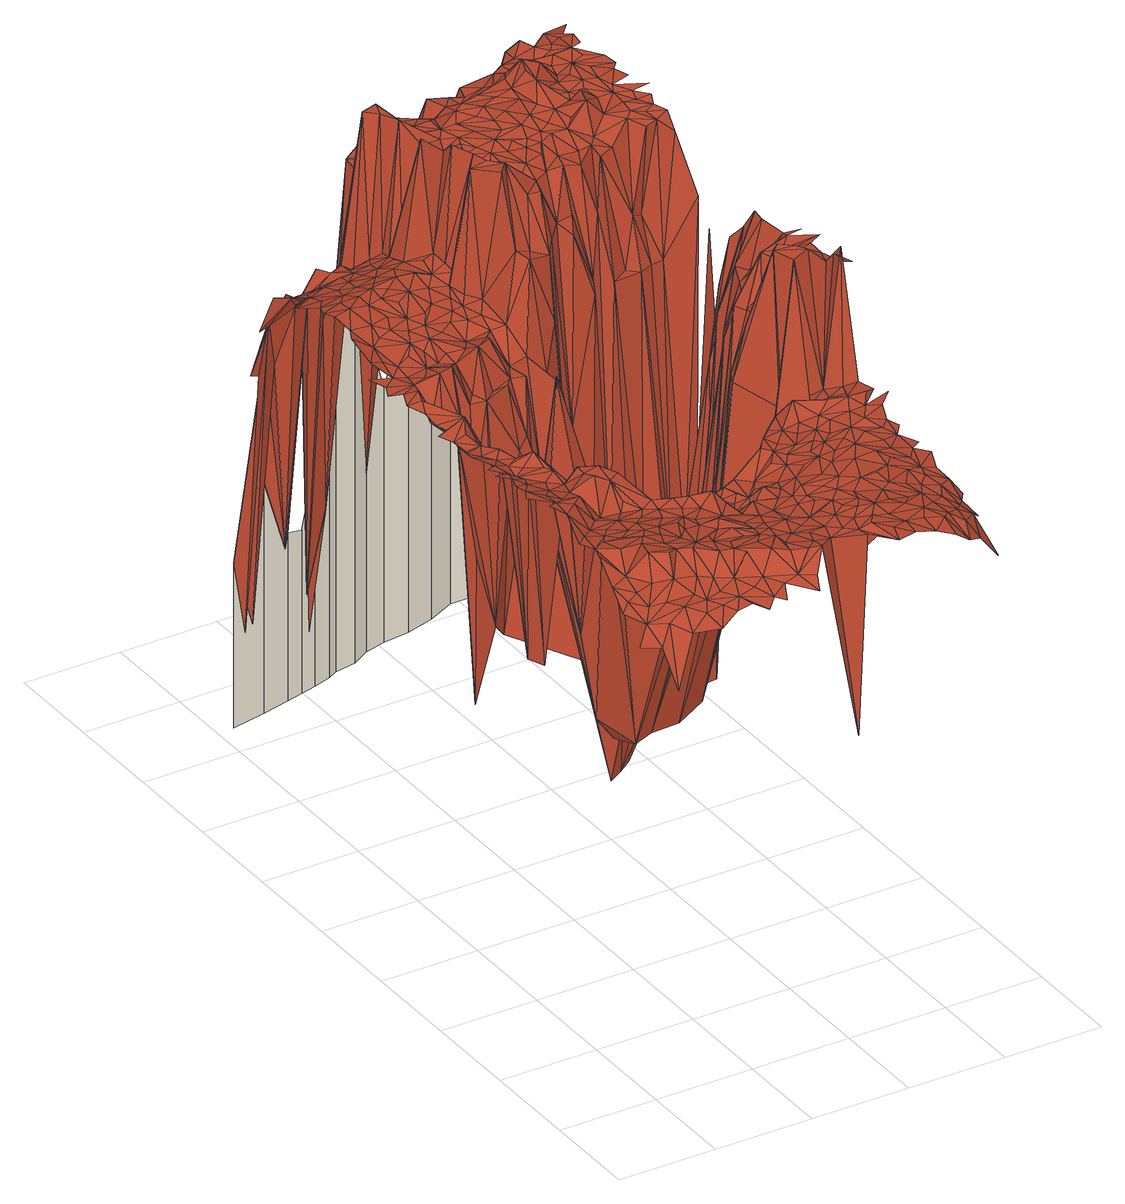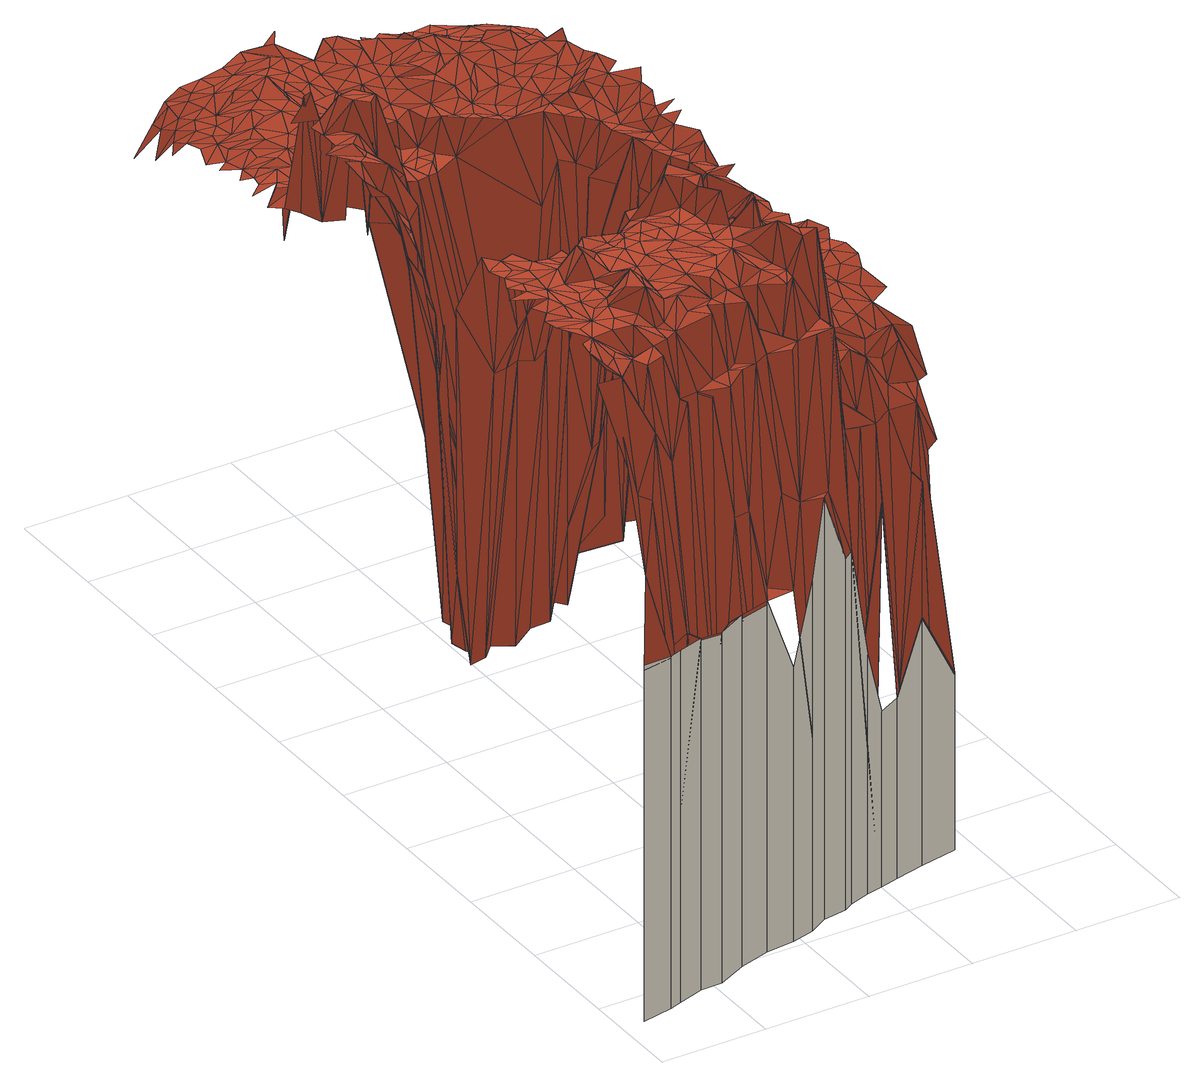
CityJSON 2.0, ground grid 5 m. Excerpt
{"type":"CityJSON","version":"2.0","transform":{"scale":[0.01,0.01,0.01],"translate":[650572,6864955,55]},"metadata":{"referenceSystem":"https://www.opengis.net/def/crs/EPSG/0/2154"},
"CityObjects":{
"building1":{"type":"Building","geometry":[{"type":"MultiSurface","lod":"2","boundaries":[[[0,1,2]],[[3,0,4]],[[5,6,2]],[[6,0,2]],[[7,3,4]],[[0,8,4]],[[9,6,5]],[[10,7,4]],[[8,0,11]],[[0,6,12]],[[8,10,4]],[[7,13,14]],[[0,12,11]],[[13,7,10]],[[12,6,9]],[[13,15,14]],[[10,8,16]],[[13,10,16]],[[17,15,18]],[[19,8,11]],[[15,13,20]],[[12,9,21]],[[8,19,16]],[[9,22,21]],[[23,17,18]],[[15,20,24]],[[12,25,11]],[[26,13,16]],[[15,27,18]],[[27,15,24]],[[23,28,29]],[[28,30,31]],[[32,12,21]],[[20,13,33]],[[25,19,11]],[[34,23,18]],[[19,26,16]],[[13,26,33]],[[32,25,12]],[[22,35,21]],[[28,23,36]],[[27,34,18]],[[36,23,34]],[[30,28,37]],[[38,27,24]],[[20,39,24]],[[30,40,41]],[[26,19,42]],[[35,32,21]],[[43,35,22]],[[19,25,44]],[[40,45,41]],[[28,46,37]],[[45,47,48]],[[25,32,44]],[[34,27,49]],[[39,20,33]],[[39,38,24]],[[50,26,42]],[[26,50,33]],[[30,37,51]],[[28,36,52]],[[19,50,42]],[[36,34,53]],[[40,30,51]],[[46,28,52]],[[54,47,55]],[[50,19,44]],[[56,27,38]],[[35,57,32]],[[27,56,49]],[[45,40,58]],[[37,46,51]],[[57,35,43]],[[47,45,58]],[[32,59,44]],[[32,57,60]],[[59,32,60]],[[36,53,52]],[[50,61,33]],[[61,39,33]],[[62,34,49]],[[47,63,55]],[[53,34,62]],[[64,46,52]],[[65,57,43]],[[63,47,58]],[[66,67,55]],[[39,68,38]],[[66,69,67]],[[46,64,51]],[[70,50,44]],[[68,56,38]],[[40,71,58]],[[71,40,51]],[[59,70,44]],[[56,62,49]],[[63,72,55]],[[53,73,52]],[[39,61,74]],[[75,69,76]],[[57,77,60]],[[77,59,60]],[[57,65,78]],[[71,63,58]],[[50,79,61]],[[69,66,80]],[[73,64,52]],[[72,66,55]],[[69,81,76]],[[68,39,74]],[[81,69,80]],[[79,50,70]],[[73,53,62]],[[70,59,82]],[[64,83,51]],[[61,84,74]],[[56,68,85]],[[86,57,78]],[[72,63,87]],[[62,56,85]],[[59,77,82]],[[83,71,51]],[[77,57,88]],[[81,75,76]],[[79,84,61]],[[63,71,89]],[[57,86,88]],[[79,70,82]],[[64,73,90]],[[63,91,87]],[[80,66,92]],[[75,93,94]],[[66,72,95]],[[96,68,74]],[[75,81,97]],[[81,80,92]],[[68,96,85]],[[91,63,89]],[[83,64,98]],[[93,99,94]],[[84,96,74]],[[71,83,89]],[[73,62,100]],[[77,101,82]],[[64,90,98]],[[102,72,87]],[[66,95,92]],[[103,62,85]],[[104,77,88]],[[105,79,82]],[[72,102,95]],[[93,75,97]],[[86,104,88]],[[99,93,106]],[[101,77,107]],[[84,79,108]],[[91,102,87]],[[101,105,82]],[[73,109,90]],[[77,104,107]],[[110,81,92]],[[93,111,106]],[[112,111,113]],[[97,81,114]],[[102,91,89]],[[109,73,100]],[[79,105,115]],[[116,83,98]],[[86,117,118]],[[96,119,85]],[[84,120,96]],[[83,121,89]],[[95,122,92]],[[62,123,100]],[[104,101,107]],[[111,93,113]],[[103,123,62]],[[104,86,118]],[[90,109,98]],[[81,110,114]],[[105,101,124]],[[119,103,85]],[[95,102,125]],[[126,112,113]],[[120,84,108]],[[93,97,114]],[[122,110,92]],[[121,102,89]],[[112,126,127]],[[83,116,128]],[[79,129,108]],[[122,95,125]],[[130,79,115]],[[131,109,100]],[[121,83,128]],[[101,104,132]],[[113,93,133]],[[134,116,98]],[[109,134,98]],[[123,131,100]],[[135,136,127]],[[105,130,115]],[[136,135,137]],[[138,139,137]],[[79,130,129]],[[123,109,131]],[[105,124,140]],[[141,126,113]],[[142,104,118]],[[110,122,143]],[[120,144,96]],[[144,119,96]],[[145,93,114]],[[110,146,114]],[[126,135,127]],[[102,121,147]],[[102,148,125]],[[116,134,128]],[[149,113,133]],[[101,132,150]],[[119,151,103]],[[101,152,124]],[[151,123,103]],[[133,93,145]],[[104,142,132]],[[144,120,108]],[[153,102,147]],[[109,154,134]],[[155,122,125]],[[130,105,156]],[[149,141,113]],[[146,110,143]],[[109,123,157]],[[129,144,108]],[[105,140,156]],[[135,138,137]],[[102,153,158]],[[122,155,143]],[[134,154,128]],[[126,141,159]],[[160,142,118]],[[154,109,157]],[[146,145,114]],[[135,126,159]],[[152,101,150]],[[161,138,162]],[[149,133,145]],[[148,155,125]],[[148,102,158]],[[144,151,119]],[[161,163,164]],[[165,121,128]],[[123,151,157]],[[155,146,143]],[[124,152,140]],[[163,161,162]],[[154,166,128]],[[132,142,167]],[[144,129,168]],[[129,130,169]],[[121,165,147]],[[138,135,170]],[[142,160,171]],[[165,153,147]],[[163,172,164]],[[146,173,145]],[[173,149,145]],[[154,157,174]],[[138,175,162]],[[151,144,176]],[[146,155,177]],[[132,178,150]],[[166,165,128]],[[141,179,159]],[[140,152,156]],[[141,149,180]],[[153,165,158]],[[179,135,159]],[[166,154,174]],[[181,155,148]],[[182,130,156]],[[157,151,183]],[[175,138,170]],[[142,184,167]],[[178,132,167]],[[175,163,162]],[[135,185,170]],[[129,186,168]],[[130,182,169]],[[149,173,187]],[[173,146,177]],[[151,176,183]],[[181,148,158]],[[155,188,177]],[[186,129,169]],[[155,181,188]],[[189,144,168]],[[178,152,150]],[[190,142,171]],[[184,191,167]],[[185,135,179]],[[192,149,187]],[[152,182,156]],[[179,141,180]],[[165,181,158]],[[165,166,193]],[[176,144,189]],[[191,178,167]],[[142,190,184]],[[149,192,180]],[[172,194,195]],[[172,163,196]],[[194,197,195]],[[173,192,187]],[[198,175,170]],[[169,182,199]],[[186,189,168]],[[176,200,183]],[[185,198,170]],[[191,184,201]],[[186,169,199]],[[163,202,196]],[[194,172,196]],[[152,178,203]],[[182,152,203]],[[175,204,163]],[[157,205,174]],[[206,197,207]],[[200,176,189]],[[208,178,191]],[[198,185,179]],[[205,157,183]],[[197,194,207]],[[184,190,201]],[[209,179,180]],[[175,198,210]],[[163,204,202]],[[206,211,212]],[[208,191,201]],[[192,213,180]],[[181,165,214]],[[178,208,203]],[[182,215,199]],[[166,174,216]],[[214,165,193]],[[217,192,173]],[[204,175,210]],[[209,198,179]],[[215,182,203]],[[193,166,216]],[[202,218,196]],[[213,209,180]],[[200,205,183]],[[219,173,177]],[[186,220,189]],[[220,200,189]],[[188,219,177]],[[211,221,212]],[[222,186,199]],[[223,194,196]],[[198,209,224]],[[198,204,210]],[[204,218,202]],[[225,206,207]],[[226,208,201]],[[190,227,201]],[[206,225,211]],[[213,192,217]],[[215,222,199]],[[188,181,228]],[[208,229,203]],[[194,230,207]],[[231,232,233]],[[186,234,235]],[[220,186,235]],[[218,236,196]],[[229,215,203]],[[186,222,234]],[[209,213,237]],[[200,220,205]],[[238,198,224]],[[221,232,231]],[[204,198,239]],[[227,226,201]],[[236,223,196]],[[174,205,216]],[[227,190,240]],[[209,238,224]],[[198,241,239]],[[233,232,242]],[[230,194,223]],[[225,221,211]],[[219,217,173]],[[241,198,238]],[[181,214,243]],[[214,193,216]],[[218,204,244]],[[229,208,245]],[[215,229,222]],[[230,225,207]],[[238,209,237]],[[208,226,246]],[[232,247,242]],[[213,248,237]],[[232,221,249]],[[245,208,246]],[[248,213,217]],[[234,250,235]],[[251,252,242]],[[250,220,235]],[[220,253,205]],[[218,254,236]],[[204,239,255]],[[251,256,252]],[[257,221,225]],[[239,241,255]],[[226,227,246]],[[254,218,244]],[[234,222,258]],[[204,255,244]],[[259,181,243]],[[236,254,223]],[[260,251,261]],[[262,227,240]],[[253,220,250]],[[256,251,260]],[[241,238,263]],[[264,238,237]],[[222,229,265]],[[247,232,266]],[[267,230,223]],[[221,268,249]],[[250,234,258]],[[268,221,257]],[[255,241,263]],[[269,251,242]],[[230,267,225]],[[254,270,223]],[[248,264,237]],[[271,229,245]],[[270,267,223]],[[181,259,228]],[[247,272,242]],[[251,273,261]],[[232,249,274]],[[227,275,246]],[[229,276,265]],[[219,248,217]],[[257,225,277]],[[258,222,265]],[[229,271,276]],[[278,227,262]],[[272,269,242]],[[271,245,246]],[[262,279,280]],[[255,281,244]],[[205,253,282]],[[227,278,275]],[[225,267,277]],[[281,254,244]],[[283,214,216]],[[205,282,216]],[[214,283,243]],[[253,250,284]],[[188,228,285]],[[270,254,286]],[[238,264,287]],[[288,250,258]],[[232,289,266]],[[238,290,263]],[[249,268,274]],[[272,247,266]],[[291,253,284]],[[273,292,261]],[[272,251,269]],[[293,294,292,261]],[[289,232,274]],[[264,248,287]],[[290,255,263]],[[268,257,295]],[[253,291,282]],[[267,270,296]],[[251,297,273]],[[295,257,277]],[[275,298,246]],[[281,255,299]],[[276,300,265]],[[298,271,246]],[[238,287,290]],[[276,271,300]],[[267,301,277]],[[283,259,243]],[[254,281,302]],[[303,258,265]],[[287,248,304]],[[305,278,262]],[[305,262,280]],[[306,283,216]],[[275,278,307]],[[248,219,308]],[[309,270,286]],[[310,250,288]],[[303,288,258]],[[250,310,284]],[[254,309,286]],[[282,306,216]],[[270,309,296]],[[268,311,274]],[[273,297,312]],[[289,272,266]],[[298,275,307]],[[313,291,284]],[[268,295,311]],[[271,298,314]],[[248,315,304]],[[251,272,316]],[[299,255,317]],[[297,251,316]],[[292,273,312]],[[278,305,318]],[[309,254,302]],[[282,291,319]],[[255,290,317]],[[267,296,320]],[[300,321,265]],[[322,295,277]],[[301,322,277]],[[259,283,323]],[[324,281,299]],[[321,303,265]],[[301,267,320]],[[325,278,318]],[[291,313,319]],[[315,248,308]],[[278,325,307]],[[283,306,323]],[[271,326,300]],[[288,303,327]],[[281,328,302]],[[306,282,319]],[[310,313,284]],[[329,271,314]],[[310,288,327]],[[290,287,317]],[[330,289,274]],[[228,259,285]],[[331,287,304]],[[318,305,332]],[[272,289,333]],[[296,309,320]],[[311,330,274]],[[297,334,312]],[[335,298,307]],[[298,329,314]],[[326,271,329]],[[313,310,319]],[[324,299,317]],[[272,336,316]],[[295,330,311]],[[328,309,302]],[[295,322,337]],[[334,292,312]],[[281,324,338]],[[322,301,320]],[[334,297,316]],[[339,321,300]],[[328,281,338]],[[340,259,323]],[[341,306,319]],[[326,339,300]],[[336,272,333]],[[330,295,337]],[[315,331,304]],[[298,335,342]],[[303,343,327]],[[329,298,342]],[[287,331,344]],[[303,321,343]],[[259,340,285]],[[219,345,308]],[[310,341,319]],[[287,346,317]],[[346,287,344]],[[343,310,327]],[[289,330,333]],[[325,347,307]],[[305,348,332]],[[349,325,318]],[[350,315,308]],[[347,335,307]],[[349,318,332]],[[339,326,329]],[[321,339,351]],[[306,352,323]],[[309,328,353]],[[309,354,320]],[[292,334,355]],[[356,324,317]],[[294,357,355,292]],[[322,358,337]],[[336,359,316]],[[360,306,341]],[[350,331,315]],[[361,322,320]],[[359,334,316]],[[362,310,363]],[[363,310,364]],[[310,343,364]],[[310,362,341]],[[335,365,342]],[[358,330,337]],[[365,329,342]],[[347,325,366]],[[321,367,343]],[[324,356,338]],[[354,309,353]],[[339,329,368]],[[330,369,333]],[[367,321,351]],[[370,336,333]],[[352,340,323]],[[325,349,366]],[[339,371,351]],[[331,372,344]],[[373,328,338]],[[358,322,361]],[[335,347,365]],[[348,349,332]],[[372,346,344]],[[352,306,360]],[[346,374,317]],[[328,373,353]],[[374,356,317]],[[331,350,375]],[[371,339,368]],[[340,376,285]],[[329,365,368]],[[334,359,355]],[[370,359,336]],[[362,363,364]],[[377,350,308]],[[369,378,333]],[[343,367,364]],[[330,358,379]],[[354,380,320]],[[380,361,320]],[[369,330,379]],[[378,370,333]],[[356,381,338]],[[365,347,382]],[[383,345,285]],[[372,331,375]],[[376,383,285]],[[381,373,338]],[[350,384,375]],[[365,382,368]],[[372,374,346]],[[380,354,353]],[[345,377,308]],[[371,385,351]],[[352,376,340]],[[386,347,366]],[[387,367,351]],[[388,349,348]],[[373,389,353]],[[390,358,361]],[[356,374,391]],[[381,356,391]],[[392,362,364]],[[362,393,341]],[[378,369,394]],[[350,377,384]],[[385,371,368]],[[367,392,364]],[[393,360,341]],[[359,370,395]],[[382,347,396]],[[389,380,353]],[[359,397,355]],[[373,381,389]],[[398,369,379]],[[385,387,351]],[[370,378,395]],[[380,390,361]],[[349,399,366]],[[374,372,400]],[[358,401,379]],[[362,392,402]],[[403,347,386]],[[404,372,375]],[[383,376,405]],[[369,398,394]],[[347,403,396]],[[382,406,368]],[[384,404,375]],[[359,407,408]],[[357,409,410,355]],[[411,358,390]],[[391,374,400]],[[349,388,412]],[[389,381,413]],[[376,352,414]],[[383,415,345]],[[397,359,408]],[[392,367,416]],[[401,358,411]],[[407,359,417]],[[418,362,402]],[[406,385,368]],[[415,383,405]],[[417,359,395]],[[372,419,400]],[[420,381,391]],[[421,352,360]],[[401,398,379]],[[399,386,366]],[[390,380,422]],[[372,404,419]],[[406,382,396]],[[381,420,413]],[[399,349,412]],[[380,389,423]],[[424,378,394]],[[425,404,384]],[[377,425,384]],[[426,367,387]],[[376,427,405]],[[378,424,395]],[[420,391,400]],[[418,393,362]],[[415,377,345]],[[414,352,421]],[[392,418,402]],[[401,411,390]],[[376,414,428]],[[429,389,413]],[[367,426,416]],[[380,430,422]],[[408,407,431]],[[385,432,387]],[[398,424,394]],[[433,380,423]],[[430,390,422]],[[434,403,386]],[[427,415,405]],[[398,401,435]],[[403,434,396]],[[393,436,360]],[[388,437,412]],[[389,429,423]],[[430,380,433]],[[407,417,431]],[[427,376,428]],[[420,429,413]],[[438,418,392]],[[426,392,416]],[[401,390,439]],[[419,440,400]],[[424,417,395]],[[441,420,400]],[[442,421,360]],[[437,388,443]],[[426,438,392]],[[444,397,408]],[[445,406,396]],[[390,430,439]],[[377,415,446]],[[404,447,419]],[[432,426,387]],[[409,448,449,410]],[[385,406,450]],[[436,442,360]],[[437,399,412]],[[447,404,425]],[[414,451,428]],[[398,435,452]],[[397,444,453]],[[444,408,431]],[[451,414,421]],[[440,441,400]],[[424,398,452]],[[432,385,450]],[[429,420,454]],[[393,418,436]],[[401,455,435]],[[406,445,456]],[[447,425,457]],[[418,438,458]],[[417,444,431]],[[455,401,459]],[[460,440,419]],[[420,441,454]],[[461,415,427]],[[401,462,459]],[[399,463,386]],[[447,460,419]],[[426,464,438]],[[462,401,439]],[[430,433,465]],[[429,466,423]],[[466,433,423]],[[467,427,428]],[[463,434,386]],[[434,463,396]],[[468,437,443]],[[417,424,469]],[[418,470,436]],[[415,461,446]],[[463,445,396]],[[470,418,458]],[[471,399,437]],[[444,417,469]],[[442,451,421]],[[451,467,428]],[[435,455,452]],[[426,432,472]],[[377,473,425]],[[474,406,456]],[[433,466,465]],[[439,430,475]],[[476,429,454]],[[464,477,438]],[[466,429,478]],[[438,477,458]],[[468,471,437]],[[399,471,479]],[[406,474,450]],[[462,455,459]],[[427,467,480]],[[441,440,481]],[[453,444,482]],[[461,427,480]],[[473,377,446]],[[429,476,478]],[[441,476,454]],[[483,424,452]],[[425,473,457]],[[463,399,479]],[[430,465,475]],[[445,474,456]],[[426,484,464]],[[424,483,469]],[[485,442,436]],[[470,486,436]],[[462,439,475]],[[445,463,487]],[[486,470,458]],[[440,460,488]],[[448,489,490,449]],[[455,483,452]],[[476,441,481]],[[484,426,472]],[[491,432,450]],[[471,468,492]],[[467,451,493]],[[494,444,469]],[[495,447,457]],[[432,491,472]],[[486,485,436]],[[451,442,496]],[[484,477,464]],[[465,466,497]],[[498,466,478]],[[499,461,480]],[[447,500,460]],[[444,494,482]],[[467,493,480]],[[461,473,446]],[[445,487,501]],[[502,486,458]],[[471,503,479]],[[440,504,481]],[[476,498,478]],[[468,505,492]],[[455,506,483]],[[493,499,480]],[[474,445,501]],[[455,462,507]],[[508,463,479]],[[493,451,496]],[[465,509,475]],[[463,510,487]],[[503,471,492]],[[504,440,488]],[[477,511,458]],[[442,485,512]],[[483,513,469]],[[474,514,450]],[[466,498,497]],[[509,465,497]],[[511,502,458]],[[515,476,481]],[[460,500,488]],[[494,469,516]],[[517,484,472]],[[507,462,475]],[[506,455,518]],[[473,495,457]],[[514,491,450]],[[503,508,479]],[[518,455,519]],[[510,463,508]],[[491,517,472]],[[484,511,477]],[[520,447,495]],[[485,486,512]],[[500,447,520]],[[487,510,501]],[[455,507,519]],[[506,513,483]],[[461,499,521]],[[504,515,481]],[[489,522,523,490]],[[496,442,524]],[[469,513,516]],[[498,476,525]],[[486,502,526]],[[494,527,482]],[[474,528,514]],[[505,529,492]],[[529,503,492]],[[509,530,475]],[[499,493,531]],[[511,484,532]],[[500,504,488]],[[493,496,533]],[[461,534,473]],[[535,442,512]],[[502,511,526]],[[498,536,497]],[[503,537,508]],[[510,508,538]],[[527,539,482]],[[486,540,512]],[[540,486,526]],[[541,484,517]],[[542,507,475]],[[442,535,524]],[[543,476,515]],[[536,509,497]],[[544,506,518]],[[484,541,532]],[[545,498,525]],[[510,546,501]],[[547,474,501]],[[548,494,516]],[[474,547,528]],[[530,542,475]],[[549,491,514]],[[504,550,515]],[[513,506,551]],[[541,517,491]],[[552,518,519]],[[527,494,553]],[[537,503,529]],[[476,543,525]],[[508,537,538]],[[536,498,545]],[[531,493,533]],[[546,510,538]],[[507,552,519]],[[530,509,554]],[[504,500,555]],[[534,461,556]],[[494,548,553]],[[506,544,557]],[[529,505,558]],[[551,506,557]],[[461,521,556]],[[473,559,495]],[[560,520,495]],[[528,561,514]],[[562,511,532]],[[560,500,520]],[[513,548,516]],[[511,563,526]],[[552,544,518]],[[550,504,555]],[[509,536,554]],[[541,491,564]],[[542,552,507]],[[546,547,501]],[[550,543,515]],[[563,540,526]],[[499,565,521]],[[491,549,566]],[[499,531,565]],[[564,491,566]],[[522,567,568,523]],[[561,549,514]],[[542,530,554]],[[541,562,532]],[[496,569,533]],[[527,568,539]],[[569,496,524]],[[563,511,562]],[[537,570,538]],[[500,571,555]],[[559,572,495]],[[547,561,528]],[[513,551,573]],[[574,545,525]],[[572,560,495]],[[559,473,575]],[[540,576,512]],[[473,534,575]],[[577,546,538]],[[548,513,573]],[[537,529,578]],[[536,545,574]],[[544,552,579]],[[544,580,557]],[[580,551,557]],[[569,531,533]],[[543,574,525]],[[581,550,555]],[[577,547,546]],[[570,577,538]],[[570,537,578]],[[500,560,582]],[[540,563,583]],[[571,500,582]],[[560,572,584]],[[552,542,585]],[[571,581,555]],[[581,543,550]],[[586,569,524]],[[587,542,554]],[[536,587,554]],[[588,541,564]],[[562,541,589]],[[590,535,512]],[[563,562,589]],[[591,527,553]],[[536,574,592]],[[551,580,573]],[[535,593,524]],[[540,583,576]],[[549,561,594]],[[559,595,572]],[[547,577,596]],[[531,569,565]],[[548,591,553]],[[597,560,584]],[[595,559,575]],[[534,598,575]],[[561,547,594]],[[593,586,524]],[[598,534,599]],[[544,579,600]],[[549,601,566]],[[579,552,600]],[[601,564,566]],[[576,590,512]],[[602,552,585]],[[587,536,592]],[[577,570,603]],[[591,568,527]],[[521,604,556]],[[541,605,589]],[[572,606,584]],[[605,541,588]],[[542,587,585]],[[607,534,556]],[[580,544,600]],[[565,604,521]],[[534,607,599]],[[581,571,608]],[[548,573,609]],[[543,610,574]],[[560,597,582]],[[601,588,564]],[[601,549,594]],[[581,610,543]],[[552,602,611]],[[547,596,612]],[[569,586,613]],[[563,614,583]],[[606,597,584]],[[591,548,615]],[[598,595,575]],[[614,563,589]],[[595,606,572]],[[593,535,616]],[[573,580,609]],[[574,617,592]],[[567,618,619,568]],[[535,590,616]],[[547,612,594]],[[552,611,600]],[[548,620,615]],[[607,598,599]],[[565,569,621]],[[604,607,556]],[[622,571,582]],[[623,587,592]],[[608,571,622]],[[576,583,624]],[[568,591,625]],[[590,576,626]],[[580,600,609]],[[620,548,609]],[[605,627,589]],[[628,602,585]],[[629,605,588]],[[604,565,621]],[[617,623,592]],[[574,610,630]],[[595,598,631]],[[581,608,632]],[[633,569,613]],[[587,628,585]],[[617,574,630]],[[590,593,616]],[[576,634,626]],[[593,635,586]],[[586,635,613]],[[601,629,588]],[[583,614,624]],[[569,633,621]],[[601,594,636]],[[610,581,637]],[[606,638,597]],[[620,591,615]],[[639,606,595]],[[627,614,589]],[[597,640,582]],[[598,607,641]],[[611,602,642]],[[634,576,624]],[[639,595,631]],[[587,623,643]],[[607,604,644]],[[637,581,632]],[[634,590,626]],[[600,645,609]],[[627,605,646]],[[598,647,631]],[[605,629,646]],[[648,602,628]],[[602,648,642]],[[629,601,649]],[[623,617,643]],[[611,645,600]],[[640,622,582]],[[638,606,650]],[[638,640,597]],[[606,639,650]],[[647,598,641]],[[635,633,613]],[[593,590,651]],[[610,652,630]],[[635,593,653]],[[608,654,632]],[[655,620,609]],[[656,591,620]],[[654,608,622]],[[614,657,624]],[[593,658,653]],[[652,617,630]],[[625,591,659]],[[614,627,660]],[[645,655,609]],[[587,661,628]],[[647,639,631]],[[662,604,621]],[[617,652,643]],[[663,610,637]],[[661,587,643]],[[658,593,651]],[[652,610,663]],[[590,634,651]],[[607,664,641]],[[645,611,665]],[[618,666,667,619]],[[604,662,644]],[[591,656,659]],[[633,635,668]],[[664,607,644]],[[669,634,624]],[[658,635,653]],[[654,637,632]],[[614,669,657]],[[670,611,642]],[[657,669,624]],[[633,671,621]],[[640,654,622]],[[672,638,650]],[[672,640,638]],[[656,620,673]],[[620,655,673]],[[611,670,665]],[[661,648,628]],[[648,670,642]],[[639,647,674]],[[639,675,650]],[[664,676,641]],[[671,633,668]],[[677,614,660]],[[669,614,678]],[[627,646,679]],[[637,654,680]],[[663,637,680]],[[652,681,643]],[[627,677,660]],[[655,645,682]],[[683,647,641]],[[684,645,665]],[[676,683,641]],[[635,685,668]],[[635,658,686]],[[671,662,621]],[[654,640,687]],[[662,664,644]],[[681,661,643]],[[675,672,650]],[[688,652,663]],[[614,677,678]],[[634,689,651]],[[685,635,690]],[[648,661,691]],[[645,684,682]],[[670,648,691]],[[656,692,659]],[[690,635,686]],[[670,684,665]],[[640,672,693]],[[680,654,687]],[[692,656,673]],[[647,683,674]],[[669,694,634]],[[688,681,652]],[[695,639,674]],[[685,671,668]],[[664,683,676]],[[655,696,673]],[[689,634,697]],[[640,698,687]],[[696,655,682]],[[675,639,695]],[[634,694,697]],[[699,658,651]],[[663,680,700]],[[698,640,693]],[[688,663,700]],[[694,669,678]],[[701,664,662]],[[685,690,702]],[[672,703,693]],[[683,664,704]],[[658,699,686]],[[661,681,705]],[[684,706,682]],[[661,705,691]],[[684,670,707]],[[671,685,708]],[[664,701,704]],[[683,709,674]],[[672,675,710]],[[689,699,651]],[[703,672,710]],[[699,690,686]],[[692,711,659]],[[666,712,711,667]],[[662,671,713]],[[681,688,714]],[[715,680,687]],[[685,702,708]],[[709,695,674]],[[716,684,707]],[[696,717,673]],[[718,692,673]],[[719,670,691]],[[705,681,720]],[[717,696,682]],[[698,721,687]],[[706,717,682]],[[701,662,713]],[[722,689,697]],[[680,715,700]],[[717,723,673]],[[702,690,724]],[[681,714,720]],[[714,688,700]],[[723,718,673]],[[684,716,725]],[[693,703,726]],[[698,693,726]],[[727,671,708]],[[670,719,707]],[[728,683,704]],[[706,684,729]],[[690,699,724]],[[705,719,691]],[[699,689,730]],[[709,683,731]],[[701,728,704]],[[721,715,687]],[[671,727,713]],[[732,675,695]],[[717,706,733]],[[692,718,711]],[[721,698,734]],[[675,732,710]],[[701,713,735]],[[715,714,700]],[[684,725,729]],[[736,703,710]],[[737,716,707]],[[733,706,729]],[[683,728,731]],[[732,695,709]],[[728,701,735]],[[702,738,708]],[[739,705,720]],[[703,736,726]],[[740,698,726]],[[698,740,734]],[[714,739,720]],[[723,717,741]],[[718,723,741]],[[719,705,742]],[[711,718,743]],[[744,709,731]],[[717,733,745]],[[738,702,724]],[[719,737,707]],[[738,727,708]],[[725,716,746]],[[715,721,747]],[[715,748,714]],[[705,739,742]],[[744,732,709]],[[713,749,735]],[[727,749,713]],[[716,737,746]],[[750,721,734]],[[732,751,710]],[[751,736,710]],[[739,714,752]],[[717,745,741]],[[737,719,742]],[[736,740,726]],[[753,728,735]],[[721,750,747]],[[718,754,743]],[[754,718,741]],[[714,755,752]],[[748,715,747]],[[728,756,731]],[[749,727,757]],[[748,755,714]],[[740,750,734]],[[749,753,735]],[[758,711,743]],[[759,733,729]],[[712,760,758,711]],[[761,737,742]],[[739,761,742]],[[732,744,762]],[[733,759,745]],[[755,739,752]],[[751,732,762]],[[725,759,729]],[[749,763,753]],[[728,753,764]],[[765,740,736]],[[756,728,764]],[[737,761,766]],[[751,765,736]],[[767,744,731]],[[750,740,768]],[[754,758,743]],[[725,746,769]],[[745,770,741]],[[756,767,731]],[[761,739,771]],[[737,772,746]],[[739,755,771]],[[740,765,768]],[[770,754,741]],[[773,751,762]],[[772,737,766]],[[774,748,747]],[[755,748,775]],[[765,751,776]],[[750,774,747]],[[744,767,762]],[[777,750,768]],[[751,773,776]],[[759,725,769]],[[761,772,766]],[[778,761,771]],[[755,779,771]],[[780,761,778]],[[759,770,745]],[[767,756,764]],[[754,770,781]],[[746,772,769]],[[782,758,754]],[[783,773,762]],[[750,777,784]],[[782,754,781]],[[748,774,775]],[[765,785,768]],[[772,761,786]],[[787,783,762]],[[767,787,762]],[[785,777,768]],[[761,780,788]],[[755,789,779]],[[790,778,771]],[[791,765,776]],[[774,750,784]],[[790,780,778]],[[773,791,776]],[[786,761,788]],[[770,782,781]],[[789,755,775]],[[782,792,758]],[[779,789,771]],[[785,765,793]],[[767,783,787]],[[772,794,769]],[[773,783,795]],[[794,759,769]],[[765,791,793]],[[791,773,795]],[[780,790,788]],[[796,770,759]],[[789,790,771]],[[794,772,797]],[[758,792,798]],[[759,794,799]],[[785,800,777]],[[760,801,798,758]],[[796,782,770]],[[802,772,786]],[[777,800,784]],[[774,803,775]],[[772,802,797]],[[796,759,799]],[[802,786,788]],[[792,782,804]],[[800,774,784]],[[805,785,793]],[[790,789,806]],[[791,795,807]],[[803,808,775]],[[790,809,788]],[[791,805,793]],[[782,796,810]],[[811,794,797]],[[812,789,775]],[[800,803,774]],[[794,811,799]],[[800,785,813]],[[809,790,806]],[[792,804,798]],[[785,805,813]],[[804,782,810]],[[808,812,775]],[[814,802,788]],[[815,796,799]],[[797,802,816]],[[789,812,806]],[[811,797,816]],[[809,814,788]],[[811,815,799]],[[803,800,817]],[[796,815,818]],[[812,809,806]],[[803,819,808]],[[796,820,810]],[[819,803,817]],[[821,800,813]],[[804,822,798]],[[800,821,817]],[[823,802,814]],[[824,812,808]],[[802,823,816]],[[820,804,810]],[[820,796,818]],[[801,825,822,798]],[[815,811,826]],[[827,811,816]],[[809,812,828]],[[809,823,814]],[[819,824,808]],[[821,819,817]],[[811,827,826]],[[812,824,829]],[[812,830,828]],[[822,804,831]],[[823,809,828]],[[804,820,831]],[[818,815,832]],[[830,812,829]],[[823,827,816]],[[833,815,826]],[[819,834,824]],[[820,818,832]],[[824,834,829]],[[835,823,828]],[[815,833,832]],[[830,836,828]],[[827,837,826]],[[838,830,829]],[[820,839,831]],[[836,835,828]],[[823,837,827]],[[840,822,831]],[[841,833,826]],[[839,820,832]],[[836,830,842]],[[825,843,844,822]],[[837,841,826]],[[823,835,845]],[[837,823,846]],[[839,847,831]],[[847,840,831]],[[823,848,846]],[[833,849,832]],[[833,841,850]],[[835,836,845]],[[849,839,832]],[[848,823,845]],[[841,837,850]],[[848,837,846]],[[847,839,851]],[[833,850,852]],[[849,833,852]],[[840,847,851]],[[839,849,852]],[[837,853,850]],[[839,854,851]],[[843,855,856,844]],[[857,837,858]],[[854,839,852]],[[850,853,852]],[[837,857,853]],[[859,840,851]],[[840,859,860]],[[853,857,852]],[[854,859,851]],[[861,854,852]],[[859,854,862]],[[859,863,860]],[[855,864,865,856]]],"semantics":{"surfaces":[{"type":"RoofSurface"},{"type":"WallSurface"}],"values":[0,0,0,0,0,0,0,0,0,0,0,0,0,0,0,0,0,0,0,0,0,0,0,0,0,0,0,0,0,0,0,0,0,0,0,0,0,0,0,0,0,0,0,0,0,0,0,0,0,0,0,0,0,0,0,0,0,0,0,0,0,0,0,0,0,0,0,0,0,0,0,0,0,0,0,0,0,0,0,0,0,0,0,0,0,0,0,0,0,0,0,0,0,0,0,0,0,0,0,0,0,0,0,0,0,0,0,0,0,0,0,0,0,0,0,0,0,0,0,0,0,0,0,0,0,0,0,0,0,0,0,0,0,0,0,0,0,0,0,0,0,0,0,0,0,0,0,0,0,0,0,0,0,0,0,0,0,0,0,0,0,0,0,0,0,0,0,0,0,0,0,0,0,0,0,0,0,0,0,0,0,0,0,0,0,0,0,0,0,0,0,0,0,0,0,0,0,0,0,0,0,0,0,0,0,0,0,0,0,0,0,0,0,0,0,0,0,0,0,0,0,0,0,0,0,0,0,0,0,0,0,0,0,0,0,0,0,0,0,0,0,0,0,0,0,0,0,0,0,0,0,0,0,0,0,0,0,0,0,0,0,0,0,0,0,0,0,0,0,0,0,0,0,0,0,0,0,0,0,0,0,0,0,0,0,0,0,0,0,0,0,0,0,0,0,0,0,0,0,0,0,0,0,0,0,0,0,0,0,0,0,0,0,0,0,0,0,0,0,0,0,0,0,0,0,0,0,0,0,0,0,0,0,0,0,0,0,0,0,0,0,0,0,0,0,0,0,0,0,0,0,0,0,0,0,0,0,0,0,0,0,0,0,0,0,0,0,0,0,0,0,0,0,0,0,0,0,0,0,0,0,0,0,0,0,0,0,0,0,0,0,0,0,0,0,0,0,0,0,0,0,0,0,0,0,0,0,0,0,0,0,0,0,0,0,0,0,0,0,0,0,0,0,0,0,0,0,0,0,0,0,0,0,0,0,0,0,0,0,0,0,0,0,0,0,0,0,0,0,0,0,0,0,0,0,0,0,0,0,0,0,0,0,0,0,0,0,0,0,0,0,0,0,0,0,0,1,0,0,0,0,0,0,0,0,0,0,0,0,0,0,0,0,0,0,0,0,0,0,0,0,0,0,0,0,0,0,0,0,0,0,0,0,0,0,0,0,0,0,0,0,0,0,0,0,0,0,0,0,0,0,0,0,0,0,0,0,0,0,0,0,0,0,0,0,0,0,0,0,0,0,0,0,0,0,0,0,0,0,0,0,0,0,0,0,0,0,0,0,0,0,0,0,0,0,0,0,0,0,0,0,0,0,0,0,0,0,0,0,0,0,0,0,0,0,0,0,0,0,1,0,0,0,0,0,0,0,0,0,0,0,0,0,0,0,0,0,0,0,0,0,0,0,0,0,0,0,0,0,0,0,0,0,0,0,0,0,0,0,0,0,0,0,0,0,0,0,0,0,0,0,0,0,0,0,0,0,0,0,0,0,0,0,0,0,0,0,0,0,0,0,0,0,0,0,0,0,0,0,0,0,0,0,0,0,0,0,0,0,0,0,0,0,0,0,0,0,1,0,0,0,0,0,0,0,0,0,0,0,0,0,0,0,0,0,0,0,0,0,0,0,0,0,0,0,0,0,0,0,0,0,0,0,0,0,0,0,0,0,0,0,0,0,0,0,0,0,0,0,0,0,0,0,0,0,0,0,0,0,0,0,0,0,0,0,0,0,0,0,0,1,0,0,0,0,0,0,0,0,0,0,0,0,0,0,0,0,0,0,0,0,0,0,0,0,0,0,0,0,0,0,0,0,0,0,0,0,0,0,0,0,0,0,0,0,0,0,0,0,0,0,0,0,0,0,0,0,0,0,0,0,0,0,0,0,0,0,0,0,0,0,0,0,0,0,0,0,0,0,1,0,0,0,0,0,0,0,0,0,0,0,0,0,0,0,0,0,0,0,0,0,0,0,0,0,0,0,0,0,0,0,0,0,0,0,0,0,0,0,0,0,0,0,0,0,0,0,0,0,0,0,0,0,0,0,0,0,0,0,0,0,0,0,1,0,0,0,0,0,0,0,0,0,0,0,0,0,0,0,0,0,0,0,0,0,0,0,0,0,0,0,0,0,0,0,0,0,0,0,0,0,0,0,0,0,0,0,0,0,0,0,0,0,0,0,0,0,0,0,0,0,0,0,0,0,0,0,0,0,0,0,0,0,0,0,0,0,0,0,1,0,0,0,0,0,0,0,0,0,0,0,0,0,0,0,0,0,0,0,0,0,0,0,0,0,0,0,0,0,0,0,0,0,0,0,0,0,0,0,0,0,0,0,0,0,0,0,0,0,0,0,0,0,0,0,0,0,0,0,0,0,0,0,0,0,0,0,0,0,0,0,0,0,0,0,0,0,0,0,0,0,0,0,0,0,0,0,0,0,0,0,0,0,0,0,0,0,1,0,0,0,0,0,0,0,0,0,0,0,0,0,0,0,0,0,0,0,0,0,0,0,0,0,0,0,0,0,0,0,0,0,0,0,0,0,0,0,0,0,0,0,0,0,0,0,0,0,0,0,0,0,0,0,0,0,0,0,0,0,0,0,0,0,0,0,0,0,0,0,0,0,0,0,0,0,0,0,0,0,0,0,0,0,0,0,1,0,0,0,0,0,0,0,0,0,0,0,0,0,0,0,0,0,0,0,0,0,0,0,0,0,0,0,0,0,0,0,0,0,0,0,0,0,0,0,0,0,0,0,0,0,0,0,0,0,0,0,0,0,0,0,0,0,0,0,0,0,0,0,0,0,0,0,0,0,0,0,0,0,0,0,0,0,0,0,0,0,0,0,0,0,0,0,0,1,0,0,0,0,0,0,0,0,0,0,0,0,0,0,0,0,0,0,0,0,0,0,0,0,0,0,0,0,0,0,0,0,0,0,0,0,0,0,0,0,0,0,0,0,0,0,0,0,0,0,0,0,0,0,0,0,0,0,0,0,0,0,0,0,0,0,0,0,0,0,0,0,0,0,0,0,0,0,0,0,0,0,0,0,0,0,0,0,0,0,0,0,1,0,0,0,0,0,0,0,0,0,0,0,0,0,0,0,0,0,0,0,0,0,0,0,0,0,0,0,0,0,0,0,0,0,0,0,0,0,0,0,0,0,0,0,0,0,0,0,0,0,0,0,0,0,0,0,0,0,0,0,0,0,0,0,0,0,0,0,0,0,0,0,0,0,0,0,0,0,0,1,0,0,0,0,0,0,0,0,0,0,0,0,0,0,0,0,0,0,0,0,0,0,0,0,0,0,0,0,0,0,0,0,0,0,0,0,0,0,0,0,0,0,0,0,0,0,0,1,0,0,0,0,0,0,0,0,0,0,0,0,0,0,0,0,0,0,0,0,0,0,0,0,0,0,0,0,0,0,0,1,0,0,0,0,0,0,0,0,0,0,0,0,0,0,0,0,0,0,0,0,1,0,0,0,0,0,0,0,0,0,0,0,1]}}]}
},
"vertices":[
[143,309,2265],[68,241,2204],[165,210,2188],[86,414,2285],[143,461,2301],[189,113,2009],[229,252,2272],[128,570,2327],[204,391,2296],[297,172,2242],[206,492,2315],[283,371,2303],[328,290,2311],[216,604,2339],[123,672,2435],[152,756,2424],[290,503,2332],[123,841,2414],[188,904,2399],[371,451,2356],[244,696,2425],[403,226,2286],[419,116,2256],[149,985,2483],[224,806,2410],[413,348,2314],[320,584,2441],[266,866,2397],[177,1121,2464],[117,1087,2487],[107,1266,2473],[61,1186,2491],[444,291,2305],[357,701,2414],[249,959,2383],[492,231,2297],[233,1058,2474],[181,1218,2453],[322,812,2398],[409,769,2402],[168,1353,2444],[98,1337,2468],[401,531,2441],[527,167,2286],[479,433,2346],[135,1421,2448],[235,1167,2441],[150,1481,2438],[61,1449,2471],[318,929,2383],[457,570,2423],[261,1324,2398],[295,1116,2464],[321,1032,2372],[72,1523,2461],[136,1571,2437],[393,868,2385],[581,239,2307],[208,1443,2413],[540,393,2339],[526,310,2315],[440,644,2417],[416,993,2366],[205,1508,2389],[304,1214,2431],[608,170,2298],[208,1680,2390],[79,1676,2445],[454,831,2387],[94,1737,2429],[522,535,2426],[289,1397,2394],[224,1605,2392],[391,1099,2331],[488,751,2394],[123,1897,2396],[137,1820,2386],[619,343,2338],[656,105,2286],[571,590,2410],[169,1740,2391],[208,1809,2397],[600,440,2434],[348,1333,2397],[546,670,2399],[463,915,2376],[713,158,2305],[271,1556,2392],[667,252,2322],[356,1438,2410],[418,1194,2492],[335,1486,2412],[257,1734,2403],[237,1990,2445],[76,1946,2418],[285,1639,2396],[531,838,2376],[197,1915,2406],[423,1293,2452],[146,1991,2402],[490,1090,2331],[669,430,2429],[340,1579,2443],[532,983,2348],[731,284,2339],[638,554,2413],[130,2057,2399],[698,366,2437],[611,745,2385],[492,1179,2450],[286,1819,2250],[134,2153,2408],[105,2259,2405],[153,2209,2442],[288,1898,2253],[657,619,2400],[431,1357,2449],[752,114,2300],[794,204,2327],[607,930,2350],[629,833,2370],[442,1451,2251],[345,1731,2250],[576,1047,2344],[696,504,2418],[363,1659,2253],[176,2277,2449],[137,2339,2412],[489,1371,2259],[691,754,2378],[726,658,2394],[520,1119,2366],[809,342,2433],[267,2072,2251],[506,1305,2459],[218,2383,2413],[79,2376,2401],[112,2449,2400],[181,2505,2398],[58,2502,2428],[786,534,2403],[262,2206,2252],[869,210,2346],[365,1817,2252],[684,877,2357],[333,1996,2253],[367,1903,2253],[497,1486,2254],[458,1674,1256],[295,2145,2248],[803,448,2413],[634,1007,2346],[854,510,2402],[428,1593,2254],[554,1223,2452],[417,1751,1263],[768,602,2418],[638,1074,2360],[509,1613,2057],[249,2295,2254],[907,94,2307],[100,2559,2473],[174,2583,2444],[184,2675,2468],[100,2717,2517],[551,1525,1463],[575,1370,2303],[881,298,2422],[712,821,2365],[768,714,2406],[240,2479,2397],[936,161,2345],[137,2791,2510],[407,2004,1305],[611,1303,2058],[238,2555,2411],[720,949,2355],[428,1934,1997],[907,460,2406],[332,2352,2453],[369,2240,2260],[501,1705,1989],[870,584,2389],[718,1020,2371],[945,247,2438],[299,2426,2403],[834,793,2359],[373,2112,1614],[473,1822,2266],[796,912,2351],[1007,233,2438],[897,367,2421],[403,2169,819],[589,1457,1050],[208,2908,2540],[119,2886,2537],[246,2792,2501],[106,2963,2519],[354,2498,2398],[868,673,2375],[785,992,2375],[1006,305,2425],[246,2721,2474],[926,547,2393],[362,2650,2444],[874,1059,2253],[136,3040,2500],[213,2998,2522],[976,445,2403],[409,2374,2453],[317,2593,2421],[193,3121,2475],[87,3157,2453],[451,2259,1866],[747,1562,848],[945,619,2376],[815,1489,835],[525,2231,1658],[315,2741,2482],[610,2267,1064],[880,950,2394],[193,3216,2443],[978,710,2359],[305,2906,2527],[390,2441,2403],[276,3076,2500],[1039,396,2411],[1101,316,2404],[840,1736,509],[1025,569,2395],[310,2993,2527],[105,3380,2386],[170,3332,2390],[79,3455,2182],[928,774,2348],[911,884,2356],[347,2821,2498],[478,2338,2253],[481,2460,2398],[405,2606,2414],[1140,144,1464],[420,2511,2396],[136,3478,2181],[788,1602,852],[397,2726,2459],[1061,497,2389],[1135,421,2401],[187,3411,2362],[560,2327,2251],[245,3329,2383],[972,919,2258],[196,3569,2145],[80,3536,1912],[939,995,2254],[430,2789,2480],[459,2649,2440],[134,3553,1888],[304,3166,2473],[1022,837,2355],[852,1661,836],[103,3616,545],[87,3687,871],[1214,187,2454],[494,2567,2395],[537,2412,2250],[1063,736,2344],[270,3414,2301],[386,3013,2534],[296,3263,2440],[200,3490,2201],[378,2921,2533],[1135,546,2382],[294,3499,2226],[175,3672,536],[316,3358,2378],[1178,340,2419],[1075,619,2370],[361,3106,2499],[1221,273,2434],[1164,107,2456],[1254,169,2446],[485,2730,2459],[1008,1129,2252],[844,1577,846],[1020,993,2260],[913,1776,515],[442,2881,2513],[607,2475,2442],[1045,898,2256],[348,3412,2331],[590,2555,2396],[980,1053,2258],[265,3723,1213],[87,3687,22],[265,3723,22],[387,3209,2467],[445,2973,2533],[261,3631,1866],[1217,466,2409],[540,2676,2433],[1163,692,2368],[431,3069,2518],[529,2795,2475],[1138,815,2343],[623,2381,2250],[1336,120,2420],[916,1523,842],[1259,379,2426],[716,2307,1958],[525,2928,2518],[1103,1008,2257],[405,3305,2437],[262,3720,1859],[1077,1069,2257],[1198,562,2389],[711,2396,2252],[341,3582,2159],[640,2635,2373],[1283,264,2453],[1056,1140,2257],[527,3042,2534],[1183,765,2365],[484,3143,2495],[924,1614,853],[613,2721,2440],[1324,327,2447],[1233,664,2382],[1128,925,2350],[587,2837,2482],[1281,594,2401],[471,3301,2440],[748,2435,2252],[1367,216,2429],[428,3420,2394],[349,3680,865],[1320,443,2436],[396,3496,2385],[468,3221,2470],[653,2771,2458],[1224,717,2380],[959,1706,849],[1122,1163,2266],[1286,513,2416],[1199,894,2333],[681,2499,2444],[987,1942,923],[721,2584,2400],[1379,394,2458],[1451,167,2403],[1454,255,2412],[775,2343,1997],[1247,797,2385],[1077,1629,843],[627,2931,2504],[612,3024,2539],[408,3757,888],[697,2712,2428],[408,3757,22],[547,3228,2475],[434,3630,2148],[1077,1547,831],[578,3141,2510],[1192,1107,2259],[1152,1044,2263],[1233,975,2312],[1362,503,2433],[1403,318,2433],[1275,892,2366],[1341,654,2408],[503,3394,2395],[478,3554,2187],[1310,720,2400],[794,2520,2256],[687,2843,2477],[764,2631,2396],[818,2416,2251],[1069,1743,840],[1027,2033,857],[509,3471,2380],[565,3318,2444],[683,2992,2525],[719,2789,2455],[1375,567,2430],[991,1833,512],[858,2341,1059],[1395,725,2421],[1522,373,2423],[1360,812,2399],[1553,159,2378],[725,2910,2493],[659,3185,2498],[773,2721,2426],[1303,1018,2359],[1300,1226,2341],[561,3454,2348],[549,3548,2247],[1487,505,2437],[497,3781,1868],[599,3381,2425],[1590,325,2402],[832,2607,2415],[655,3302,2463],[1269,1085,2343],[1469,424,2434],[908,2425,1670],[1052,1815,879],[1458,639,2439],[510,3635,2156],[499,3743,549],[497,3781,22],[497,3781,864],[650,3254,2478],[1551,262,2396],[761,2844,2473],[1107,1678,833],[1090,1916,851],[1351,947,2378],[581,3628,2166],[1330,1164,2344],[886,2520,2278],[826,2798,2451],[1213,1641,845],[700,3089,2541],[784,2966,2517],[649,3520,3100],[948,2374,2232],[1432,951,2395],[1130,1824,858],[1157,1770,851],[814,2882,3082],[762,3105,2550],[568,3719,1953],[1441,859,2410],[772,3023,2539],[1575,432,2406],[666,3380,2440],[1351,1288,2341],[1647,241,2383],[1348,1081,2365],[747,3185,3103],[950,2601,2715],[916,2662,2739],[1255,1645,835],[1637,130,2350],[615,3773,939],[1550,551,2432],[1101,2038,841],[1011,2436,2142],[576,3800,22],[576,3800,1174],[1523,798,2435],[1226,1711,834],[710,3472,3097],[537,3791,293],[904,2761,3098],[753,3381,3097],[1540,639,2441],[978,2393,1244],[1413,1113,2378],[708,3283,2590],[983,2511,2155],[1179,1982,840],[799,3267,3014],[1661,456,2388],[1430,1021,2386],[835,3067,3104],[885,2970,3093],[1225,1810,827],[1708,128,2300],[689,3612,2725],[1371,1203,2350],[1686,275,2372],[1503,933,2412],[1245,2192,976],[1619,680,2431],[862,3184,3006],[960,2825,3095],[1487,1088,2389],[902,2886,3097],[1667,372,2383],[1232,1876,829],[997,2674,2706],[674,3832,1707],[735,3547,3100],[1511,1034,2402],[1402,1335,2341],[1441,1272,2361],[1626,535,2409],[1065,2577,2373],[674,3832,22],[674,3832,1714],[1590,901,2436],[1745,220,2339],[1294,1763,833],[694,3727,2740],[1202,2314,968],[1367,1696,1709],[938,3035,3001],[953,2943,2999],[1228,1945,834],[1126,2592,1749],[1700,639,2403],[1476,1202,2372],[1764,327,2340],[1086,2651,2672],[1800,185,2252],[800,3527,2947],[903,3278,3003],[1738,411,2369],[932,3115,3001],[1699,523,2386],[1545,1155,2395],[1484,1400,2356],[809,3590,2951],[1633,799,2441],[1041,2767,2937],[794,3675,2724],[1582,986,2424],[826,3459,2952],[874,3363,3007],[1161,2424,971],[1375,1966,983],[720,3859,22],[720,3859,1707],[1428,1669,2410],[1057,2866,2949],[1525,1269,2379],[794,3847,2047],[1673,741,2425],[1835,308,2300],[959,3197,3003],[1421,1823,1033],[1568,1080,2405],[1398,1755,849],[1328,2081,956],[1542,1458,2350],[1035,3066,3001],[1807,375,2322],[1782,495,2372],[720,3859,1703],[1529,1328,2459],[1647,1033,2436],[978,3248,3005],[1134,2842,2939],[901,3491,2965],[1029,2984,3000],[1758,584,2387],[1774,651,2387],[863,3717,2724],[1714,806,2423],[1109,2763,2934],[860,3630,2950],[950,3346,3006],[809,3781,2772],[1005,3138,3001],[1134,2711,2703],[1405,2008,953],[864,3560,2958],[1897,197,2124],[1266,2279,957],[1219,2491,943],[1767,724,2400],[1621,1164,2416],[1598,1221,2415],[1673,956,2448],[1464,1876,1705],[1725,879,2424],[833,3877,22],[833,3877,2045],[1487,1780,2382],[1849,428,2305],[1188,2630,1750],[1289,2345,939],[913,3675,2720],[1134,2933,2984],[1331,2245,937],[1626,1338,2399],[1854,538,2358],[1915,393,2222],[957,3449,2997],[961,3561,2946],[1199,2778,2736],[1282,2594,1387],[1666,1255,2458],[1254,2434,943],[1068,3253,3005],[1504,1679,2680],[1112,3157,3000],[1768,964,2431],[1709,1144,2442],[1649,1512,3051],[938,3858,2048],[1109,3042,2998],[1603,1610,3064],[1825,799,2393],[1373,2300,967],[1842,628,2374],[1319,2492,994],[1400,2203,945],[1375,2125,946],[1028,3529,2940],[1812,908,2410],[1031,3355,3004],[1896,495,2291],[1484,1967,945],[1727,1042,2454],[1352,2414,1005],[1474,2090,942],[1248,2711,2689],[1001,3630,2784],[1218,2897,2935],[1088,3447,3005],[1892,753,2376],[1573,1722,2699],[1748,1219,2467],[922,3773,2731],[1604,1551,2359],[1197,3028,2997],[924,3932,22],[924,3932,1706],[1020,3728,2717],[1563,1880,2652],[1341,2682,2369],[1170,3109,3000],[1717,1327,2416],[924,3932,945],[1637,1429,2379],[1785,1133,2454],[1181,3208,3001],[1824,1018,2428],[1240,2969,2979],[1428,2273,993],[1299,2807,2731],[1585,1806,2661],[1746,1424,2400],[1659,1715,2834],[1879,837,2388],[1301,2887,2945],[1379,2551,998],[1435,2380,1007],[1386,2625,985],[1492,2173,938],[1142,3361,3003],[1238,3091,2999],[1557,2021,1706],[1104,3555,2964],[1855,1106,2451],[1501,2269,994],[1192,3290,3003],[1866,977,2408],[1420,2465,1001],[1739,1541,3064],[1275,3029,2997],[1649,1652,3063],[1375,2756,2395],[1076,3671,2955],[1020,3846,2112],[1793,1302,2429],[1706,1600,3063],[1033,3961,1705],[1832,1203,2477],[1278,3197,3001],[1661,1969,2652],[1317,2961,2950],[1621,2055,2373],[1147,3492,3003],[1033,3961,22],[1033,3961,1334],[1656,1800,2730],[1807,1358,2428],[1214,3418,3004],[1699,1872,2890],[1460,2571,996],[1103,3781,2725],[1540,2327,1008],[1534,2438,987],[1558,2122,948],[1907,1259,2436],[1868,1326,2453],[1930,1176,2457],[1371,2853,2942],[1319,3106,3000],[1166,3632,2954],[1620,2201,1045],[1184,3564,2949],[1731,1746,2898],[1779,1642,2958],[1428,2805,2699],[1351,3069,2999],[1829,1537,2974],[1733,1683,2952],[1267,3318,3014],[1120,3892,1711],[1495,2646,997],[1870,1479,3069],[1602,2404,981],[1179,3736,2727],[1820,1453,3062],[1469,2731,2372],[1866,1634,2960],[1426,2963,2940],[1694,2042,2651],[1791,1740,2954],[1522,2549,990],[1656,2114,2374],[1353,3255,3000],[1229,3600,2952],[1301,3452,3006],[1774,1809,2918],[1632,2308,936],[1593,2514,973],[1170,3977,1706],[1170,3977,22],[1782,1943,2806],[1437,3068,2997],[1496,2969,2947],[1246,3511,3004],[1229,3764,2722],[1205,3892,2104],[1382,3383,3006],[1385,3153,2999],[1491,2885,2932],[1936,1488,2965],[1194,3823,2746],[1868,1728,2959],[1339,3543,3006],[1582,2672,954],[1829,1863,2941],[1752,2179,2646],[1331,3613,2962],[1883,1558,2964],[1714,2261,2373],[1696,2450,942],[1251,3677,2955],[1560,2786,2373],[1765,2071,2675],[1660,2599,940],[1395,3477,3009],[1940,1769,2960],[1472,3237,3002],[1616,2743,2370],[1275,3860,2708],[1428,3314,3001],[1227,3980,1329],[1736,2351,955],[1316,3784,2715],[1409,3552,3015],[1574,2917,2934],[1543,3023,2945],[1863,1951,2899],[1617,2816,2622],[1689,2551,936],[1499,3140,2998],[1844,2099,2900],[1298,3929,2122],[1555,3105,3089],[1803,2283,2388],[1899,1856,2957],[1319,4020,1708],[1447,3709,2950],[1319,4020,22],[1463,3378,3085],[1766,2416,2022],[1864,2007,2855],[1860,2182,2895],[1720,2663,938],[1459,3459,3091],[1884,2318,2734],[1684,2770,2370],[1468,3651,2972],[1416,3826,2710],[1563,3258,3006],[1491,3543,3096],[1780,2495,938],[1701,2998,3002],[1638,3095,2997],[1762,2572,935],[1682,2850,2587],[1527,3342,3006],[1572,3181,3099],[1536,3400,3010],[1377,3884,2705],[1400,3974,968],[1839,2454,2376],[1738,2899,3000],[1752,2780,2369],[1552,3486,3086],[1852,2380,2660],[1598,3414,3007],[1683,3221,3002],[1596,3321,3004],[1831,2619,1338],[1386,4035,1703],[1807,2686,939],[1513,3659,2962],[1866,2529,2162],[1506,3834,2708],[1553,3588,3006],[1456,4088,1703],[1511,3747,2953],[1808,2923,3001],[1456,4088,22],[1626,3469,3006],[1750,3051,3002],[1497,4014,945],[1892,2712,2687],[1672,3315,3004],[1896,2623,2565],[1757,3128,3003],[1705,3381,3005],[1518,3918,2741],[1612,3646,3001],[1766,3219,3002],[1842,2828,2980],[1680,3452,3003],[1588,3766,2954],[1652,3558,3003],[1805,3013,2999],[1590,3842,2947],[1867,3050,2999],[1611,3946,2495],[1893,2971,3000],[1560,4089,1707],[1742,3531,3003],[1823,3121,2999],[1560,4089,22],[1667,3731,2907],[1708,3636,3003],[1773,3360,3002],[1846,3191,3002],[1798,3283,3001],[1597,4043,1723],[1691,3884,2953],[1718,3806,2952],[1903,3123,3001],[1797,3467,3002],[1871,3387,3008],[1812,3645,3002],[1945,3210,3001],[1703,3967,2674],[1684,4132,943],[1755,3732,2960],[1901,3313,3002],[1684,4132,22],[1684,4132,1711],[1911,3433,3003],[1817,3561,3004],[1680,4074,1707],[1898,3509,3006],[1746,3929,2711],[1787,3774,2963],[1750,4021,2394],[1821,3894,2943],[1852,3816,2953],[1800,3983,2415],[1741,4151,22],[1741,4151,1709],[1881,3743,2999],[1868,3664,3001],[1822,4081,2083],[1741,4151,1702],[1941,3898,2951],[1875,3989,2720],[1891,4182,1706],[1891,4182,22],[1891,4182,1730]
]}
